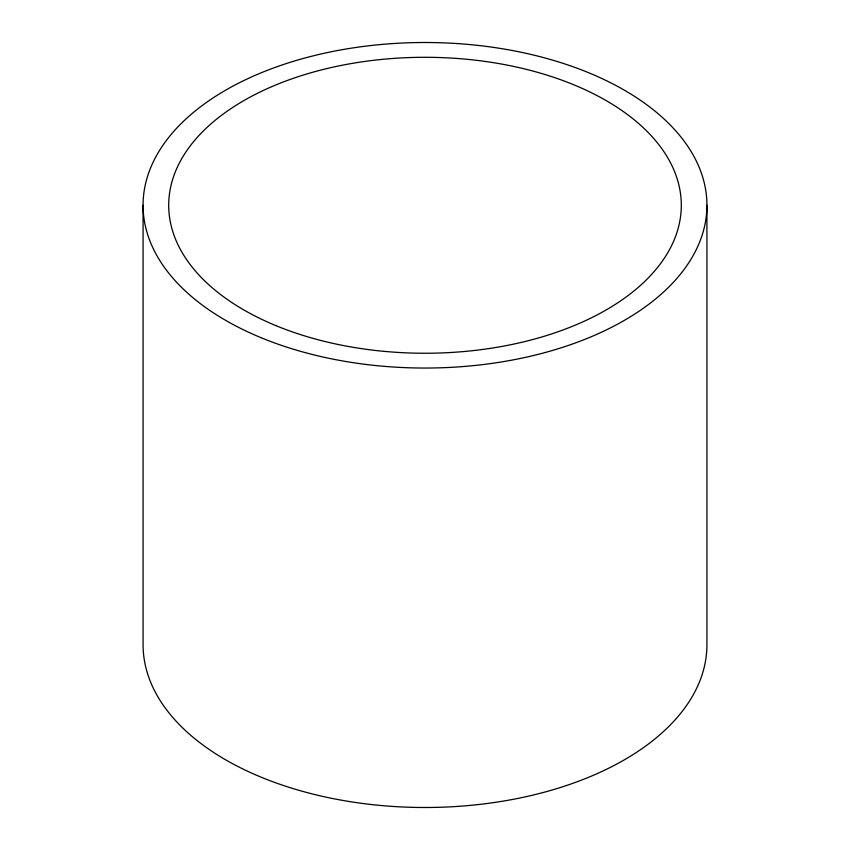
<?xml version="1.0" encoding="UTF-8"?>
<svg xmlns="http://www.w3.org/2000/svg" width="850" height="850" viewBox="0 0 850 850"><rect width="100%" height="100%" fill="white"/><g stroke="black" fill="none" stroke-linecap="round" stroke-linejoin="round"><path stroke-width="1.27" d="M706.924 205.264L706.924 644.736A281.924 162.764 0 0 1 425 807.5A281.924 162.764 0 0 1 143.076 644.736L143.076 205.264M260.78 337.578A281.924 162.764 0 0 0 705.574 221.223A281.924 162.764 0 0 0 308.646 57.014A281.924 162.764 0 0 0 260.78 337.578M275.708 325.55A256.296 147.974 0 0 0 680.064 219.778A256.296 147.974 0 0 0 319.228 70.486A256.296 147.974 0 0 0 275.708 325.55"/></g></svg>
